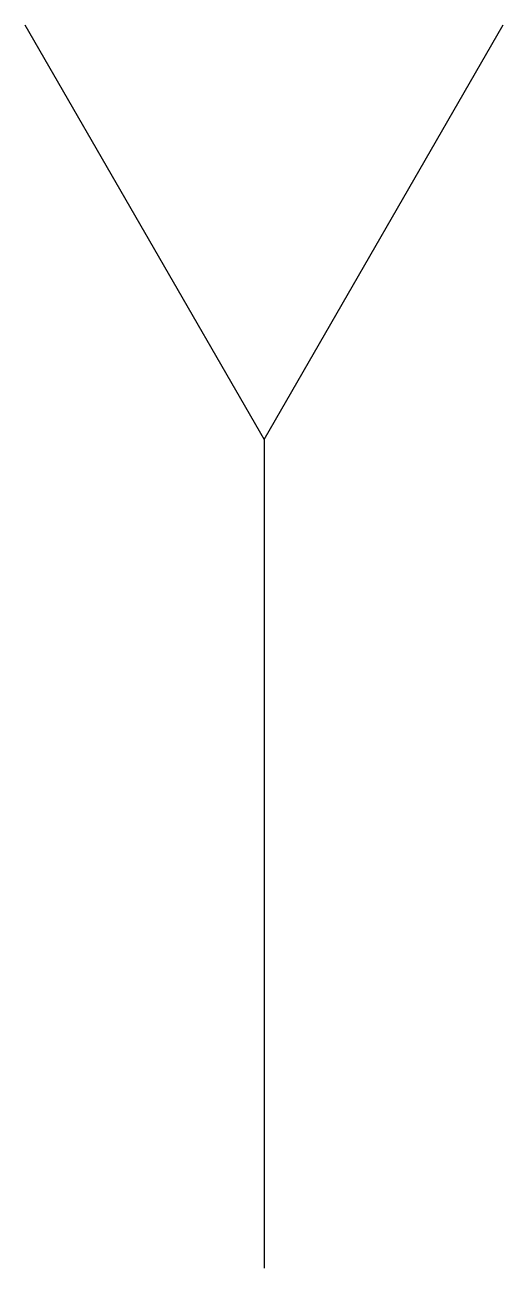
# Model space of a CAD drawing. Extents: x -1.07 to 1.07, y 0 to 5.57.
import ezdxf

# ---------------------------------------------------------------- set-up
doc = ezdxf.new("R2010")
doc.units = 0
doc.header["$LTSCALE"] = 0.2

msp = doc.modelspace()

# ---------------------------------------------------------------- linework, layer by layer
msp.add_line((0, 3.7127), (0, 0))
at = {"flags": 128}
msp.add_lwpolyline([(-1.0709, 5.5705), (0, 3.7127), (1.0709, 5.5705)], dxfattribs=at)

doc.saveas('drawing.dxf')
